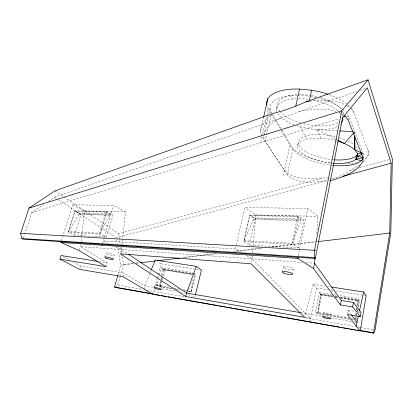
<?xml version="1.0" encoding="UTF-8"?>
<svg xmlns="http://www.w3.org/2000/svg" width="413" height="413" viewBox="0 0 413 413"><rect width="100%" height="100%" fill="white"/><g stroke="black" fill="none" stroke-linecap="round" stroke-linejoin="round"><path stroke-width="0.31" stroke-dasharray="2.06 1.55" d="M354.721 134.318L354.746 131.757L353.476 131.685M315.434 251.042L315.62 248.471M316.704 233.706L317.969 216.366L307.778 208.482L244.914 207.491L235.338 248.982L240.221 251.842M252.369 256.277L251.331 262.544M252.637 253.097L253.066 248.006M253.277 245.456L255.838 214.905L244.914 207.491M121.778 247.015L121.51 249.576L120.312 253.819M122.052 244.46L125.506 211.843L113.647 205.421L72.58 204.776L61.263 241.259M80.742 244.754L79.317 250.691M81.103 241.559L81.676 236.448M81.748 235.808L84.562 210.878L72.58 204.776M355.727 319.172L356.156 315.331M356.228 314.696L356.373 313.415M356.729 310.215L356.946 308.294M357.23 305.739L358.071 299.879L339.605 296.952M349.388 318.743L318.051 313.395L320.498 293.927L332.599 295.842M184.126 290.535L190.997 291.707L192.463 279.555M171.638 288.403L160.394 286.483L161.163 280.22M161.24 279.596L161.7 275.838M161.772 275.208L162.464 269.57L162.918 268.951L193.506 273.798M355.655 319.812L356.192 316.673M356.3 316.043L356.729 313.534M357.157 311.025L357.482 309.141M357.911 306.632L358.876 300.984L358.071 299.879M356.037 320.359L356.569 317.241M357.529 311.619L357.849 309.75M358.277 307.251L359.449 300.385L358.164 298.599L338.423 295.486M354.813 318.124L355.676 313.085M356.218 309.936L356.651 307.417M357.08 304.897L358.164 298.599M347.57 313.839L348.205 310.209L354.896 311.319M363.254 162.004L365.464 159.981L368.267 154.596M362.753 156.873L363.326 153.729L348.866 116.709L346.213 112.718M330.57 318.609L331.298 314.629A4.135 0.692 12 0 0 325.558 312.739A4.135 0.692 12 0 0 324.938 313.828A4.135 0.692 12 0 0 331.298 314.629M322.491 316.812L323.229 312.842M317.272 313.73L320.942 294.273L319.321 292.476L315.604 312.104L317.272 313.73L350.317 319.383M318.051 313.395L321.505 295.042L320.498 293.927M348.211 120.142L348.866 116.709L346.455 116.59M310.013 322.052L316.518 287.98L313.178 284.247L304.897 316.219M342.232 116.389L343.007 112.403A33.598 14.6 10.6 0 0 341.887 110.317M298.222 255.823L307.778 208.482M292.497 274.149L293.509 269.168M298.439 247.929L293.06 244.326L298.836 216.195L249.741 215.028L243.665 241.713L249.323 245.162L298.439 247.929L304.076 220.083L298.439 215.901M292.084 243.211L297.546 216.67L249.813 215.509L244.073 240.722L292.084 243.211L301.062 220.697L300.85 219.107L297.546 216.67M282.265 271.955L283.292 266.989M297.577 145.985L298.331 142.439M58.264 199.665L116.332 237.79L327.096 180.584C314.056 182.448 297.721 184.652 287.324 174.787L292.905 148.757L281.774 130.018M283.328 175.731L289.978 145.004L280.85 129.703M358.845 313.679L359.264 311.82M249.323 245.162L255.27 218.735L249.741 215.028M276.467 109.316L277.345 105.454M287.324 174.787L265.141 141.287L266.55 135.123M266.69 134.504L271.057 115.403M263.871 135.237L268.197 116.409M268.775 113.9L270.071 108.252M261.914 135.949L260.34 131.174L263.525 117.437M260.758 142.402L262.11 136.548L284.49 170.362C294.221 180.295 309.869 178.777 322.589 177.9L331.138 178.163M262.689 134.034L266.736 116.466M266.881 115.841L268.471 108.939A44.645 19.416 10.6 0 1 266.855 104.84M260.34 131.174L261.744 125.206L266.37 119.037L271.351 115.181M194.755 297.458L195.21 295.594M190.997 291.707L195.122 274.939L193.914 274.082M187.987 291.63L191.142 292.167L195.519 274.377L193.449 272.91M189.108 288.006L188.493 290.478L191.142 292.167M192.473 274.397L192.928 272.544L161.328 267.562L158.324 279.033M263.876 135.309C267.454 119.264 286.674 117.075 299.255 111.577L357.008 91.376M160.394 286.483L161.973 280.412M162.133 279.808L162.923 276.772M163.083 276.163L164.658 270.092L162.918 268.951M161.56 288.372L162.17 286.028A3.64 0.568 14.3 0 0 157.296 284.206A3.64 0.568 14.3 0 0 156.542 285.022A3.64 0.568 14.3 0 0 162.17 286.028M172.221 288.935L159.604 286.777L156.744 285.073L158.169 279.637M159.604 286.777L161.385 279.947M161.545 279.327L162.355 276.225M162.516 275.605L164.131 269.4L161.328 267.562M154.24 287.665L155.164 284.149M152.955 294.273L154.256 289.306M154.911 286.818L157.028 278.744M157.193 278.125L158.009 275.017M158.174 274.397L160.946 263.835L157.849 261.775M144.039 289.27L144.942 285.879L150.105 272.967M122.862 276.648L123.864 273.05L80.597 265.879L73.912 262.327M115.304 287.458L117.751 285.078L119.946 277.226M120.111 276.622L123.487 264.537L122.207 256.354M117.937 274.877L120.663 265.141L117.844 247.33M113.059 259.349L114.205 255.322A4.249 0.759 15.2 0 0 108.252 253.014A4.249 0.759 15.2 0 0 107.86 254.274A4.249 0.759 15.2 0 0 114.205 255.322M106.136 266.679L107.215 262.916L80.525 246.675L302.321 262.379M104.84 257.123L106.002 253.097M106.611 237.129L113.09 214.806L107.065 211.632L75.032 210.873L68.382 232.442L74.577 235.327L106.611 237.129L100.457 234.14L68.382 232.442M102.682 243.061L104.21 237.826M104.386 237.217L113.647 205.421M99.709 233.247L105.95 212.014L109.739 214.001L109.982 215.281L99.709 233.247L68.537 231.631L74.82 211.255L105.95 212.014M100.457 234.14L107.065 211.632M79.905 268.202L80.597 265.879M74.577 235.327L81.108 213.924L113.09 214.806M23.407 237.96L31.718 212.597L43.907 204.358M150.342 272.379L151.044 270.618M244.073 240.722L253.51 219.349L253.288 217.837L249.813 215.509M68.537 231.631L78.883 214.404L78.635 213.17L74.82 211.255M48.145 201.492L54.501 197.192L280.917 117.989M360.157 164.828C351.102 169.423 343.265 176.263 333.043 178.199L331.773 178.179M360.043 90.313L365.515 88.397M31.718 212.597L338.923 118.836M341.391 118.082L342.625 117.705M64.02 196.996L118.66 233.696L322.589 177.9M349.992 170.404L354.901 169.062M359.202 167.885L391.121 159.15M299.255 111.577C311.268 108.903 324.112 107.881 336.043 111.469M330.214 162.944A30.495 11.678 10.2 0 1 300.256 151.442A30.495 11.678 10.2 0 1 306.802 139.026L313.317 138.149L320.916 138.185A30.495 11.678 10.2 0 1 337.096 140.962M123.487 264.537L133.719 263.318M136.28 263.009L139.475 262.632M181.689 257.588L216.221 253.463M233.49 251.403L261.63 248.043M271.868 246.819L315.356 241.626M120.663 265.141L133.476 263.613M136.042 263.308L139.888 262.849M184.095 257.578L216.768 253.68M235.988 251.388L261.615 248.332M271.868 247.108L317.354 241.682M309.895 101.17C322.13 100.127 335.619 99.399 346.652 105.651M328.996 180.62L330.261 180.646M84.562 210.878L125.506 211.843M255.838 214.905L317.969 216.366M78.635 213.17L109.739 214.001M253.288 217.837L300.85 219.107M255.27 218.735L304.076 220.083M78.883 214.404L109.982 215.281M253.51 219.349L301.062 220.697M243.665 241.713L293.06 244.326M296.617 125.65A33.66 14.445 10.7 0 0 300.215 126.77L308.382 128.613L316.642 129.558L336.962 130.735M235.338 248.982L103.317 240.882L107.865 243.056M362.118 153.641L363.326 153.729L363.605 157.523M306.178 262.647L313.895 263.195M313.178 284.247L325.176 286.085M328.33 286.57L329.595 286.767M160.946 263.835L193.831 268.94M196.361 269.333L200.785 270.019M316.518 287.98L328.609 289.859M331.154 290.251L333.064 290.551M335.609 290.943L363.61 295.29M364.245 295.388L366.155 295.687M319.321 292.476L331.417 294.381M333.967 294.784L335.877 295.083M335.144 296.245L337.06 296.549M164.131 269.4L192.381 273.881M320.942 294.273L332.305 296.08M335.459 296.58L337.354 296.88M339.878 297.277L359.449 300.385M162.464 269.57L192.453 274.34M320.189 294.645L332.728 296.637M335.862 297.133L338.371 297.53M340.875 297.928L357.803 300.623M164.658 270.092L195.122 274.939M321.505 295.042L333.539 296.957M334.174 297.055L337.973 297.659M340.508 298.062L358.876 300.984M99.006 261.599L107.215 262.916M357.333 311.722L360.983 312.326M156.744 285.073L170.079 287.345M173.888 287.99L178.333 288.749M182.778 289.503L187.858 290.37M315.604 312.104L349.026 317.788M351.551 318.216L352.81 318.433M175.386 289.043L180.378 289.895M351.897 319.166L353.776 319.492M177.265 289.797L180.419 290.334M153.14 287.288L144.942 285.879L123.864 273.05M161.973 288.811L175.215 291.088M180.264 291.955L184.048 292.605M300.974 312.729L321.314 316.229M331.484 317.979L351.824 321.479M354.369 321.913L356.909 322.352M305.011 317.344L310.721 318.34L305.424 313.493L252.157 258.827L246.731 255.652M117.751 285.078L142.526 289.41M146.336 290.076L184.456 296.74M305.155 317.84L355.345 326.611M357.885 327.055L359.79 327.385M360.425 327.499L373.13 329.719M362.201 153.213L363.326 153.729M115.826 246.86L121.51 249.576L127.374 253.494M320.916 138.185L316.642 129.558L335.361 138.954M335.929 139.238L337.633 140.09M75.032 210.873L81.108 213.924M63.328 256.705L70.014 260.257M339.052 112.403L341.138 113.58M341.659 113.874L343.745 115.051M347.183 105.955L350.363 107.808L354.075 112.914L368.019 150.342L368.184 155.04M188.715 294.386L192.463 296.735M54.501 197.192L57.727 199.309M54.914 190.878L63.483 196.634M337.638 110.808L334.396 108.196A33.66 14.445 10.7 0 0 313.364 100.178M342.057 108.872L339.563 106.838L331.309 102.439A40.298 17.3 10.7 0 0 318.444 98.098M342.558 109.28L345.547 111.722M289.694 95.692L293.034 98.944M348.205 310.209L350.745 313.751M355.588 146.243L357.973 149.656M339.409 112.238L340.116 113.276M268.471 108.939L271.078 113.312M271.403 113.859L280.525 129.161M272.601 114.587L281.444 129.47M300.215 126.77L306.802 139.026M263.582 136.491L265.141 141.287M116.631 239.7L117.338 244.15M118.66 233.696L120.333 244.398M120.823 247.542L121.711 253.21M343.007 112.403L343.358 115.248M354.746 131.757L354.767 134.256M368.019 150.342A40.453 15.699 10.2 0 1 363.858 159.635M356.971 162.33A40.453 15.699 10.2 0 1 345.345 163.822M332.801 163.3A40.453 15.699 10.2 0 1 330.942 163.078M330.317 162.996A40.453 15.699 10.2 0 1 289.978 145.004M329.053 94.654A44.645 19.416 10.6 0 1 347.509 104.53M347.978 104.928A44.645 19.416 10.6 0 1 350.456 107.313M351.339 108.33A44.645 19.416 10.6 0 1 354.075 112.914M337.855 122.733A33.598 14.6 10.6 0 1 303.478 123.673M300.416 122.847A33.598 14.6 10.6 0 1 280.381 111.902M279.952 111.407A33.598 14.6 10.6 0 1 309.92 95.372M311.206 95.568A33.598 14.6 10.6 0 1 317.22 96.787M320.142 97.561A33.598 14.6 10.6 0 1 341.515 109.791M333.394 159.733A30.443 11.807 10.2 0 1 298.346 142.206A30.443 11.807 10.2 0 1 335.402 136.605M339.584 137.772A30.443 11.807 10.2 0 1 345.149 139.79M348.087 141.138A30.443 11.807 10.2 0 1 353.389 144.349M271.62 112.935A40.298 17.3 10.7 0 1 297.112 95.331M297.763 95.336A40.298 17.3 10.7 0 1 309.28 96.275M310.566 96.477A40.298 17.3 10.7 0 1 316.033 97.525M332.563 165.355A36.509 13.985 10.2 0 1 292.905 148.757M340.586 124.194A33.66 14.445 10.7 0 1 339.744 124.943M337.096 126.6A33.66 14.445 10.7 0 1 316.642 129.558M294.299 124.809A33.66 14.445 10.7 0 1 277.696 113.234M276.906 111.536A33.66 14.445 10.7 0 1 296.116 98.717M298.707 98.661A33.66 14.445 10.7 0 1 308.413 99.337M284.655 268.094A5.224 1.141 12.3 0 0 293.287 269.426A5.224 1.141 12.3 0 0 287.267 266.7A5.224 1.141 12.3 0 0 284.655 268.094"/><path stroke-width="0.62" d="M361.643 152.949L354.571 149.666L354.7 136.238M373.837 333.162L373.543 332.79L389.753 233.046L391.147 163.202L367.338 87.757L342.625 117.705L315.325 258.435L23.009 239.168L21.796 238.533L20.65 233.324L28.962 208.116L54.914 190.878L273.845 113.25L283.633 110.555L295.765 106.167L305.873 101.892L368.055 79.838L392.35 158.814L390.827 232.617L375.04 330.054L373.837 333.162L357.322 330.24M314.541 263.241L341.221 300.463L353.42 302.419L360.983 312.326L360.255 316.595L352.64 306.916L340.42 304.923L313.508 268.543L314.541 263.241L314.912 258.104M97.742 261.398L61.103 255.518L59.983 259.147L79.559 269.364L122.862 276.648L152.955 294.273L360.224 330.932L366.155 295.687L363.683 291.986L331.484 287.056M360.224 330.932L356.238 326.301L358.293 316.157M352.64 306.916L353.42 302.419M340.42 304.923L341.221 300.463M333.332 163.254A30.495 11.678 10.2 0 0 355.836 159.222L356.496 155.639L357.379 154.245M363.29 157.993L361.416 160.796L355.836 159.222L357.612 156.398L357.828 155.221M341.468 122.816L342.955 119.207M315.325 258.435L314.675 257.609L314.458 250.304L341.67 110.834L368.055 79.838M313.508 268.543L297.711 258.347L297.969 257.082M309.254 101.216L311.578 90.23A44.645 19.416 10.6 0 1 327.865 94.241M295.765 106.167L299.492 89.048L311.578 90.23M359.537 310.576L363.683 291.986M263.597 117.22L267.867 98.784M195.364 294.97L201.42 270.117L196.299 266.339L155.267 260.056L151.282 270.03M185.7 296.539L120.312 253.819L251.052 263.783L304.686 317.308L185.7 296.539L186.573 293.039L196.299 266.339M152.784 294.087L115.304 287.458L114.52 287.05L117.762 275.486M102.052 245.234L102.367 244.15M59.983 259.147L106.136 266.679L79.317 250.691L60.881 242.477L61.263 241.259M353.92 132.697L344.437 143.507A30.495 11.678 10.2 0 0 337.689 141.132M344.793 115.635L348.211 120.142L362.753 156.873L362.97 161.034C357.023 172.851 342.016 177.322 330.261 180.646M361.416 160.796L356.997 163.336A36.509 13.985 10.2 0 1 333.198 165.417M354.788 136.125L354.917 149.847L357.302 153.306L357.612 156.398L362.18 154.261M28.962 208.116L341.67 110.834M342.95 176.284L391.147 163.202M355.836 159.222L363.006 157.652M305.873 101.892L308.692 101.324M140.528 262.771L155.262 261.016M157.183 260.784L179.609 258.11M317.995 241.605L389.753 233.046M343.44 116.445L345.851 116.564M339.507 130.88L352.841 131.649M20.65 233.324L314.458 250.304M21.796 238.533L314.675 257.609M60.881 242.477L297.711 258.347M357.302 153.306L361.52 153.6M360.255 316.595L347.467 314.448L356.238 326.301M300.339 312.62L186.573 293.039L128.443 254.207M114.52 287.05L152.614 293.777M360.213 330.436L373.543 332.79M154.054 294.309L159.769 295.321M161.039 295.543L166.759 296.555M168.029 296.782L218.209 305.651M219.479 305.873L225.199 306.885M226.469 307.112L232.183 308.119M233.453 308.346L239.173 309.358M240.443 309.58L246.158 310.591M247.428 310.813L253.148 311.825M254.418 312.052L260.133 313.059M261.403 313.286L267.118 314.298M268.393 314.52L276.648 315.981M277.918 316.203L283.638 317.215M284.908 317.442L339.532 327.096M340.808 327.323L342.078 327.545M343.348 327.772L346.522 328.33M347.792 328.557L349.062 328.779M350.332 329.006L353.507 329.569M354.782 329.791L356.052 330.018M357.612 156.398L363.006 157.41M338.201 140.374L350.518 146.569L354.571 149.666M351.473 314.763L356.909 322.352M342.449 118.077L342.738 120.333M266.855 104.84A44.645 19.416 10.6 0 1 299.492 89.048M356.496 155.639A30.443 11.807 10.2 0 1 334.623 159.826M324.205 317.783A4.145 0.671 12.1 0 0 330.57 318.609A4.145 0.671 12.1 0 0 324.819 316.73A4.145 0.671 12.1 0 0 324.205 317.783M283.633 273.039A5.235 1.11 12.3 0 0 292.275 274.397A5.235 1.11 12.3 0 0 286.235 271.702A5.235 1.11 12.3 0 0 283.633 273.039M106.704 258.285A4.254 0.738 15.1 0 0 113.059 259.349A4.254 0.738 15.1 0 0 107.086 257.062A4.254 0.738 15.1 0 0 106.704 258.285M155.624 288.527A3.645 0.552 14.3 0 0 161.256 289.549A3.645 0.552 14.3 0 0 156.372 287.737A3.645 0.552 14.3 0 0 155.624 288.527"/></g></svg>
